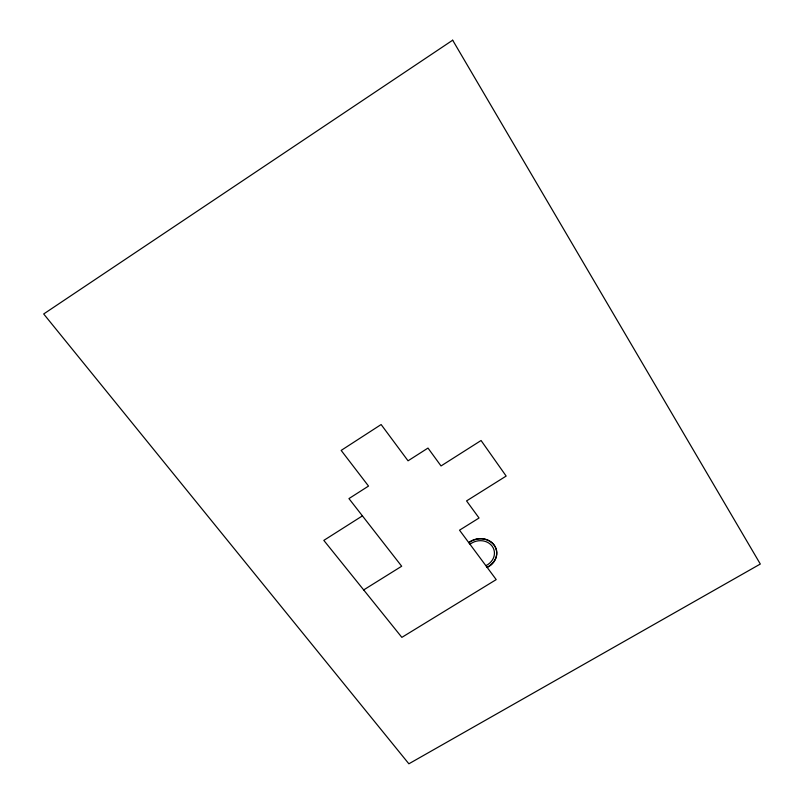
<?xml version="1.0" encoding="UTF-8"?>
<svg xmlns="http://www.w3.org/2000/svg" width="804" height="804" viewBox="0 0 804 804"><rect width="100%" height="100%" fill="white"/><g stroke="black" fill="none" stroke-linecap="round" stroke-linejoin="round"><path stroke-width="1.21" d="M362.423 515.877L323.821 540.389L401.859 637.371L496.209 579.604L459.526 530.178L479.043 518.007L466.561 500.912L506.158 476.068L481.073 440.512L441.034 465.948L427.989 448.069L408.04 460.813L381.126 424.542L341.167 450.411L368.523 486.078L348.946 498.591L401.678 566.237L363.679 589.925M470.038 544.218A15.055 13.196 -14.1 0 1 492.128 546.167A15.055 13.196 -14.1 0 1 485.928 565.624M452.672 40.2L43.687 313.962L408.874 763.8L760.313 564.036L452.672 40.2M487.184 567.443L487.134 567.262A17.346 15.206 -14.1 0 0 494.058 544.951A17.346 15.206 -14.1 0 0 468.802 542.549L468.843 542.73A17.346 15.206 -14.1 0 1 494.108 545.132A17.346 15.206 -14.1 0 1 487.184 567.443"/></g></svg>
